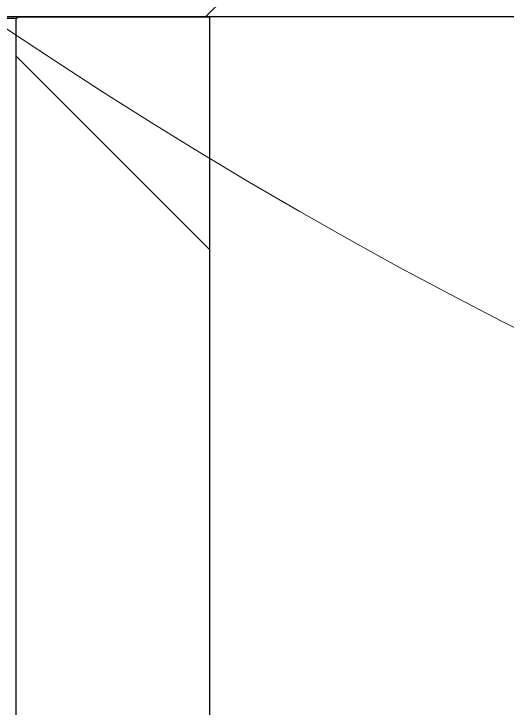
# Model space of a CAD drawing. Header units: millimetres. Extents: x -48 to 1187, y 2 to 839.
# Drawn here: x 118.206 to 121.21, y 370.209 to 374.438 of the extents above; entities that cross this region are included whole.
import ezdxf

# ---------------------------------------------------------------- set-up
doc = ezdxf.new("R2010")
doc.units = ezdxf.units.MM

# ---------------------------------------------------------------- blocks, each defined once
blk = doc.blocks.new('SW_HATCH_1')
at = {"color": 0, "linetype": 'Continuous', "lineweight": 18}
for p, q in [((-35.921, 0), (-30.2881, 5.6329)), ((-35.8931, -1.4194), (-37.0742, -0.2382))]:
    blk.add_line(p, q, dxfattribs=at)

msp = doc.modelspace()

# ---------------------------------------------------------------- linework, layer by layer
at = {"color": 7, "linetype": 'Continuous', "lineweight": 25}
for p, q in [((118.219441, 374.409202), (118.055619, 374.409202)), ((125.406111, 374.419202), (118.05671, 374.419202)), ((118.219441, 374.409202), (118.23215, 374.419202)), ((118.219441, 366.019202), (118.219441, 374.409202)), ((118.23215, 374.419202), (119.400618, 374.419202)), ((119.400619, 366.019202), (119.400618, 374.419202))]:
    msp.add_line(p, q, dxfattribs=at)
at = {"color": 7, "linetype": 'Continuous', "lineweight": 18}
msp.add_circle((134.392389, 398.419203), 29.029052, dxfattribs=at)

# ---------------------------------------------------------------- block references
msp.add_blockref('SW_HATCH_1', (155.29367, 374.419203), dxfattribs=at)

doc.saveas('drawing.dxf')
